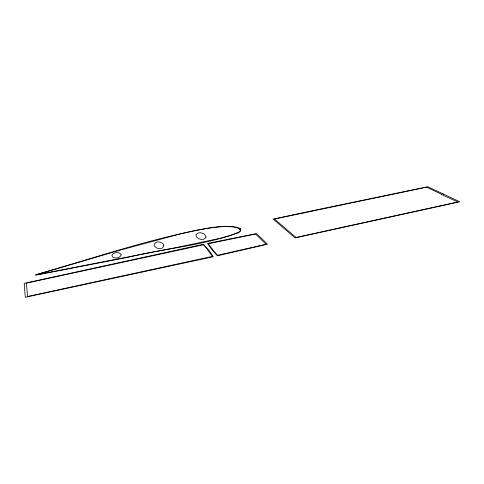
<?xml version="1.0" encoding="UTF-8"?>
<svg xmlns="http://www.w3.org/2000/svg" width="484" height="484" viewBox="0 0 484 484"><rect width="100%" height="100%" fill="white"/><g stroke="black" fill="none" stroke-linecap="round" stroke-linejoin="round"><path stroke-width="0.73" d="M46.591 272.825L176.563 247.481L220.74 238.195A36.79 13.34 -6.6 0 0 221.648 237.959L226.936 236.458M27.6 296.771L25.301 297.273L24.2 283.358L191.791 246.779L203.601 244.257L208.834 250.246L213.396 256.726L27.588 296.795M236.337 233.421C239.804 233.294 243.095 228.896 238.558 227.855C230.384 225.381 221.636 226.464 213.293 227.286C152.829 237.499 94.658 258.057 35.762 274.658L35.84 275.178L128.714 257.143C164.294 248.546 201.483 245.648 236.156 233.5M233.73 234.153L234.117 234.008A26.91 9.837 -6.2 0 0 234.679 233.784L235.399 233.5A12.723 4.725 -5.9 0 0 235.914 233.282L236.24 233.137A10.333 3.933 -5.4 0 1 236.73 232.931L237.233 232.731A10.63 3.945 -5.8 0 0 238.134 232.332A8.385 3.122 -5.8 0 0 238.648 232.066L238.769 231.999A17.811 6.57 -6 0 0 239.102 231.8L239.405 231.6A5.62 2.093 -5.7 0 0 239.737 231.334L239.876 231.207A9.807 3.648 -5.8 0 0 240.149 230.892M233.336 234.304L231.243 235.055M297.739 237.341L459.8 201.798L442.757 193.781M230.795 235.212L227.45 236.301M297.448 237.402L295.113 237.922L273.139 219.095L313.063 210.588M240.01 229.107L239.961 229.113A9.722 3.624 -5.8 0 1 240.415 229.731L240.445 229.779A7.157 2.662 -5.7 0 1 240.137 230.892M261.614 245.588L217.364 255.83L211.835 249.599L207.43 243.452L245.83 235.714M261.693 245.569L267.501 244.202L256.562 233.615L251.964 234.51M441.239 194.417L457.882 201.955L296.051 237.438L274.482 219.052L426.646 187.187L441.717 194.314M313.021 210.576L427.771 186.727L443.671 194.211M202.808 242.236L203.201 242.151M241.946 236.482L242.345 236.404M246.417 235.599L248.274 235.23M248.782 235.133L252.085 234.486M45.913 272.958L35.919 274.894L119.723 250.264L180.574 233.845A77.41 31.496 -7 0 1 182.026 233.5L195.79 230.432A65.83 26.299 -6.6 0 1 197.091 230.166L206.958 228.4A25.864 9.777 -6.5 0 1 208.12 228.218L219.742 226.863A14.018 5.215 -6.2 0 1 220.674 226.796L221.593 226.742A17.932 6.709 -6.2 0 1 222.483 226.7L223.354 226.657A20.443 7.677 -6.2 0 1 224.201 226.627L227.093 226.597A21.326 8.022 -6.1 0 1 227.825 226.603L228.757 226.627A17.339 6.492 -6.1 0 1 229.428 226.657L230.481 226.712A14.072 5.251 -6 0 1 231.08 226.754L232.024 226.833A11.289 4.199 -5.9 0 1 232.55 226.887L233.687 227.026A10.327 3.836 -5.9 0 1 234.129 227.093L235.067 227.25A11.15 4.15 -5.9 0 1 235.775 227.389L236.567 227.577A12.221 4.556 -5.9 0 1 237.36 227.795L238.66 228.279M239.271 228.569L239.532 228.744A7.581 2.819 -5.7 0 1 239.961 229.071L240.003 229.095M239.229 228.587L238.781 228.333M163.816 245.636C163.12 250.373 154.729 249.181 154.214 244.825C155.043 240.203 163.175 241.383 163.816 245.636M121.218 254.808C120.371 258.462 113.256 259.291 111.858 255.715C112.802 252.122 119.736 251.311 121.218 254.808M206.039 237.057C204.387 241.316 196.232 239.398 195.947 235.055C197.72 230.916 205.621 232.792 206.039 237.057M239.816 228.436C237.075 229.289 242.956 230.33 239.816 228.436M265.468 244.396L217.588 255.249A337.771 111.465 2.7 0 1 213.656 250.9L208.332 243.748L255.57 234.062L266.049 244.263L265.468 244.396M212.434 256.381L27.546 296.48L26.396 283.158L203.371 244.807A565.584 195.887 -21.3 0 1 207.049 248.951L212.434 256.381"/></g></svg>
